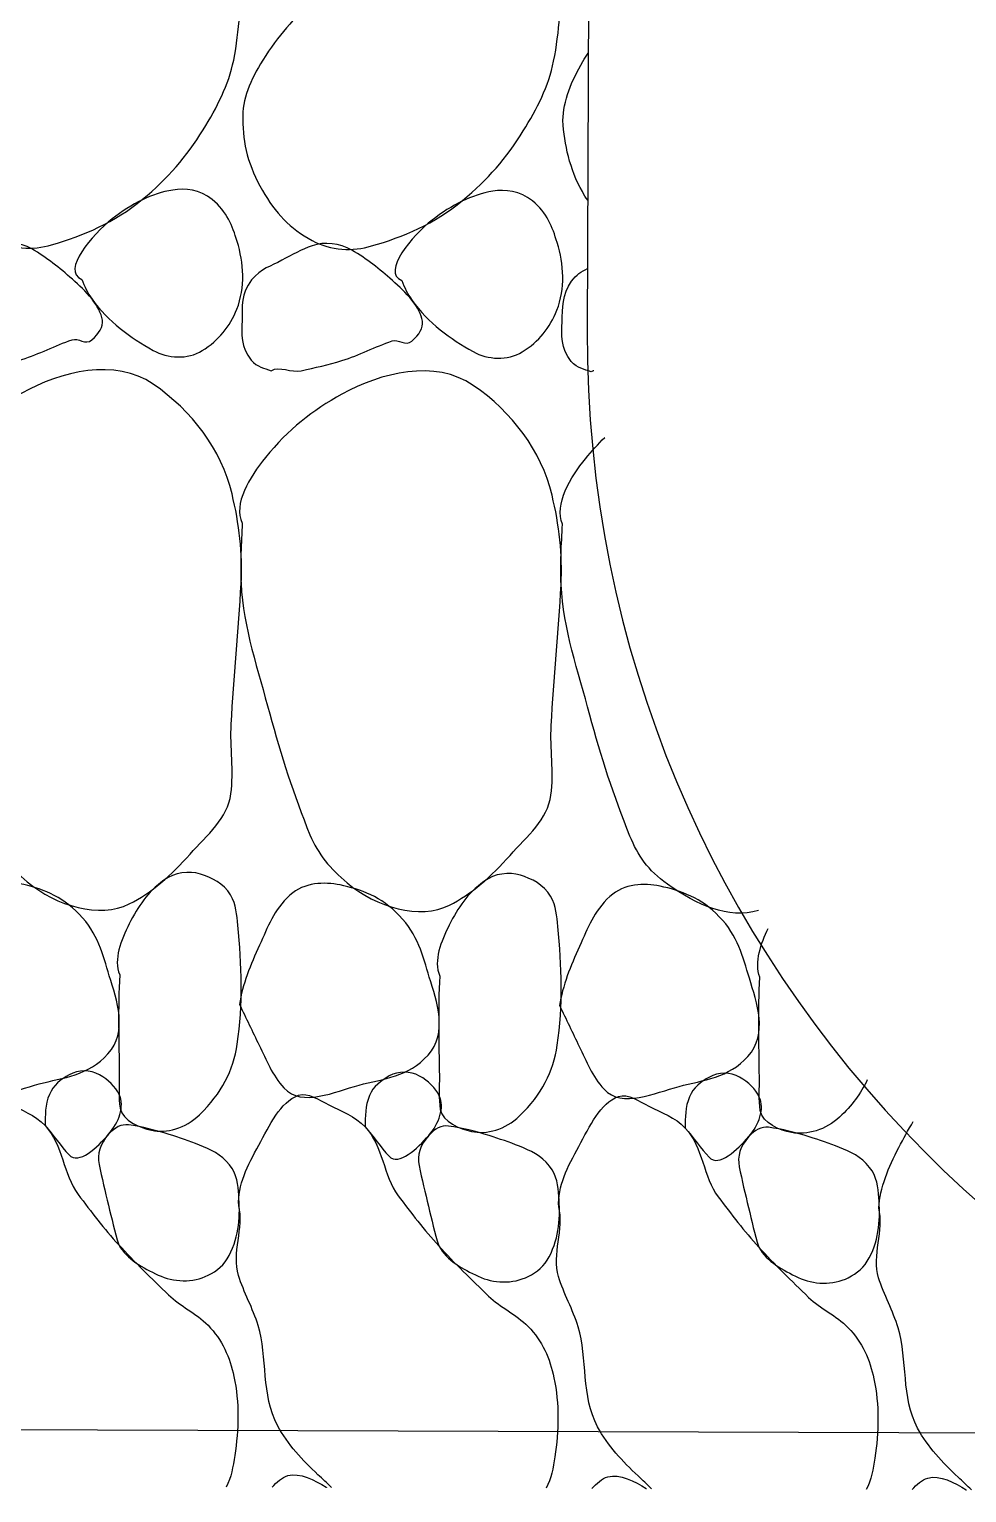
# Model space of a CAD drawing. Header units: feet. Extents: x -406 to 2003, y 7035 to 10885.
# Drawn here: x 651.88 to 662.08, y 8277.43 to 8293.36 of the extents above; entities that cross this region are included whole.
import ezdxf

# ---------------------------------------------------------------- set-up
doc = ezdxf.new("R2010")
doc.units = ezdxf.units.FT
doc.header["$LTSCALE"] = 40
doc.header["$MEASUREMENT"] = 0
doc.layers.add('1', color=7, linetype='Continuous')
doc.layers.add('existing pavement', color=4, linetype='Continuous')

msp = doc.modelspace()

# ---------------------------------------------------------------- linework, layer by layer
at = {"layer": '1', "color": 4, "linetype": 'Continuous'}
msp.add_line((658.464, 8427.1, -4.663), (657.949, 8290.076, -4.663), dxfattribs=at)
msp.add_arc((670.549, 8290.029, -4.663), 12.6, 179.7844, 269.7844, dxfattribs=at)
for points, knots in [([(650.721, 8292.387, -4.663), (650.712, 8292.603, -4.663), (650.805, 8292.818, -4.663), (650.939, 8293.033, -4.663), (651.107, 8293.301, -4.663), (651.28, 8293.486, -4.663), (651.486, 8293.688, -4.663), (651.729, 8293.927, -4.663), (651.972, 8294.138, -4.663), (652.248, 8294.343, -4.663), (652.498, 8294.528, -4.663), (652.766, 8294.662, -4.663), (653.055, 8294.76, -4.663), (653.25, 8294.826, -4.663), (653.465, 8294.805, -4.663), (653.667, 8294.769, -4.663), (653.853, 8294.736, -4.663), (654.074, 8294.716, -4.663), (654.177, 8294.529, -4.663), (654.274, 8294.351, -4.663), (654.208, 8294.173, -4.663), (654.197, 8293.996, -4.663), (654.177, 8293.671, -4.663), (654.169, 8293.345, -4.663), (654.103, 8293.021, -4.663), (654.047, 8292.747, -4.663), (653.922, 8292.506, -4.663), (653.771, 8292.262, -4.663), (653.589, 8291.967, -4.663), (653.387, 8291.734, -4.663), (653.111, 8291.505, -4.663), (652.806, 8291.253, -4.663), (652.469, 8291.109, -4.663), (652.122, 8291.01, -4.663), (651.919, 8290.951, -4.663), (651.679, 8290.958, -4.663), (651.476, 8291.069, -4.663), (651.235, 8291.2, -4.663), (651.077, 8291.369, -4.663), (650.934, 8291.615, -4.663), (650.785, 8291.872, -4.663), (650.718, 8292.131, -4.663), (650.721, 8292.387, -4.663)], [0, 0, 0, 0, 0.060327, 0.060327, 0.060327, 0.135919, 0.135919, 0.135919, 0.224896, 0.224896, 0.224896, 0.305284, 0.305284, 0.305284, 0.359513, 0.359513, 0.359513, 0.409373, 0.409373, 0.409373, 0.456607, 0.456607, 0.456607, 0.543329, 0.543329, 0.543329, 0.616633, 0.616633, 0.616633, 0.70561, 0.70561, 0.70561, 0.803499, 0.803499, 0.803499, 0.860951, 0.860951, 0.860951, 0.929109, 0.929109, 0.929109, 1, 1, 1, 1]), ([(654.203, 8292.374, -4.663), (654.193, 8292.59, -4.663), (654.286, 8292.805, -4.663), (654.42, 8293.02, -4.663), (654.588, 8293.288, -4.663), (654.761, 8293.473, -4.663), (654.967, 8293.675, -4.663), (655.21, 8293.914, -4.663), (655.453, 8294.125, -4.663), (655.729, 8294.33, -4.663), (655.979, 8294.515, -4.663), (656.247, 8294.649, -4.663), (656.536, 8294.747, -4.663), (656.731, 8294.813, -4.663), (656.947, 8294.792, -4.663), (657.149, 8294.756, -4.663), (657.334, 8294.722, -4.663), (657.555, 8294.703, -4.663), (657.658, 8294.516, -4.663), (657.756, 8294.338, -4.663), (657.689, 8294.16, -4.663), (657.679, 8293.983, -4.663), (657.659, 8293.657, -4.663), (657.65, 8293.332, -4.663), (657.584, 8293.008, -4.663), (657.529, 8292.734, -4.663), (657.403, 8292.493, -4.663), (657.253, 8292.249, -4.663), (657.07, 8291.953, -4.663), (656.869, 8291.72, -4.663), (656.592, 8291.492, -4.663), (656.287, 8291.24, -4.663), (655.95, 8291.096, -4.663), (655.603, 8290.997, -4.663), (655.4, 8290.938, -4.663), (655.16, 8290.945, -4.663), (654.957, 8291.056, -4.663), (654.716, 8291.187, -4.663), (654.558, 8291.356, -4.663), (654.415, 8291.602, -4.663), (654.266, 8291.858, -4.663), (654.199, 8292.118, -4.663), (654.203, 8292.374, -4.663)], [0, 0, 0, 0, 0.060327, 0.060327, 0.060327, 0.135919, 0.135919, 0.135919, 0.224896, 0.224896, 0.224896, 0.305284, 0.305284, 0.305284, 0.359513, 0.359513, 0.359513, 0.409373, 0.409373, 0.409373, 0.456607, 0.456607, 0.456607, 0.543329, 0.543329, 0.543329, 0.616633, 0.616633, 0.616633, 0.70561, 0.70561, 0.70561, 0.803499, 0.803499, 0.803499, 0.860951, 0.860951, 0.860951, 0.929109, 0.929109, 0.929109, 1, 1, 1, 1]), ([(657.684, 8292.361, -4.663), (657.687, 8292.577, -4.663), (657.779, 8292.795, -4.663), (657.902, 8293.006, -4.663), (657.921, 8293.04, -4.663), (657.94, 8293.067, -4.663), (657.96, 8293.096, -4.663)], [0, 0, 0, 0, 0.864136, 0.864136, 0.864136, 1, 1, 1, 1]), ([(657.954, 8291.496, -4.663), (657.934, 8291.526, -4.663), (657.915, 8291.555, -4.663), (657.896, 8291.589, -4.663), (657.759, 8291.833, -4.663), (657.7, 8292.105, -4.663), (657.684, 8292.361, -4.663)], [0, 0, 0, 0, 0.120586, 0.120586, 0.120586, 1, 1, 1, 1]), ([(652.45, 8290.634, -4.663), (652.226, 8290.73, -4.663), (652.565, 8291.122, -4.663), (652.781, 8291.291, -4.663), (652.995, 8291.458, -4.663), (653.212, 8291.569, -4.663), (653.44, 8291.606, -4.663), (653.578, 8291.628, -4.663), (653.735, 8291.613, -4.663), (653.87, 8291.502, -4.663), (654.031, 8291.37, -4.663), (654.089, 8291.217, -4.663), (654.141, 8291.047, -4.663), (654.213, 8290.811, -4.663), (654.231, 8290.547, -4.663), (654.138, 8290.31, -4.663), (654.064, 8290.122, -4.663), (653.94, 8289.969, -4.663), (653.762, 8289.858, -4.663), (653.601, 8289.758, -4.663), (653.384, 8289.774, -4.663), (653.229, 8289.86, -4.663), (652.976, 8290.002, -4.663), (652.741, 8290.17, -4.663), (652.562, 8290.418, -4.663), (652.512, 8290.488, -4.663), (652.481, 8290.557, -4.663), (652.45, 8290.634, -4.663)], [0, 0, 0, 0, 0.135954, 0.135954, 0.135954, 0.270983, 0.270983, 0.270983, 0.352857, 0.352857, 0.352857, 0.450656, 0.450656, 0.450656, 0.586933, 0.586933, 0.586933, 0.695652, 0.695652, 0.695652, 0.79419, 0.79419, 0.79419, 0.954985, 0.954985, 0.954985, 1, 1, 1, 1]), ([(655.931, 8290.621, -4.663), (655.708, 8290.716, -4.663), (656.046, 8291.109, -4.663), (656.262, 8291.278, -4.663), (656.477, 8291.445, -4.663), (656.693, 8291.556, -4.663), (656.921, 8291.593, -4.663), (657.06, 8291.615, -4.663), (657.217, 8291.6, -4.663), (657.352, 8291.489, -4.663), (657.513, 8291.357, -4.663), (657.57, 8291.204, -4.663), (657.622, 8291.034, -4.663), (657.695, 8290.798, -4.663), (657.712, 8290.534, -4.663), (657.619, 8290.297, -4.663), (657.546, 8290.109, -4.663), (657.421, 8289.956, -4.663), (657.243, 8289.845, -4.663), (657.083, 8289.745, -4.663), (656.865, 8289.76, -4.663), (656.71, 8289.847, -4.663), (656.458, 8289.988, -4.663), (656.222, 8290.157, -4.663), (656.044, 8290.405, -4.663), (655.994, 8290.475, -4.663), (655.962, 8290.544, -4.663), (655.931, 8290.621, -4.663)], [0, 0, 0, 0, 0.135954, 0.135954, 0.135954, 0.270983, 0.270983, 0.270983, 0.352857, 0.352857, 0.352857, 0.450656, 0.450656, 0.450656, 0.586933, 0.586933, 0.586933, 0.695652, 0.695652, 0.695652, 0.79419, 0.79419, 0.79419, 0.954985, 0.954985, 0.954985, 1, 1, 1, 1]), ([(651.028, 8289.653, -4.663), (650.953, 8289.684, -4.663), (650.88, 8289.689, -4.663), (650.813, 8289.767, -4.663), (650.692, 8289.91, -4.663), (650.712, 8290.055, -4.663), (650.713, 8290.198, -4.663), (650.714, 8290.346, -4.663), (650.701, 8290.494, -4.663), (650.817, 8290.64, -4.663), (650.917, 8290.767, -4.663), (651.029, 8290.79, -4.663), (651.146, 8290.855, -4.663), (651.255, 8290.915, -4.663), (651.363, 8290.972, -4.663), (651.476, 8291.012, -4.663), (651.609, 8291.06, -4.663), (651.777, 8291.04, -4.663), (651.907, 8290.965, -4.663), (652.071, 8290.87, -4.663), (652.208, 8290.759, -4.663), (652.348, 8290.635, -4.663), (652.425, 8290.566, -4.663), (652.493, 8290.508, -4.663), (652.562, 8290.418, -4.663), (652.62, 8290.344, -4.663), (652.662, 8290.267, -4.663), (652.675, 8290.191, -4.663), (652.686, 8290.119, -4.663), (652.639, 8290.046, -4.663), (652.561, 8289.976, -4.663), (652.491, 8289.914, -4.663), (652.412, 8290, -4.663), (652.345, 8289.977, -4.663), (652.162, 8289.914, -4.663), (651.987, 8289.821, -4.663), (651.8, 8289.763, -4.663), (651.654, 8289.719, -4.663), (651.505, 8289.684, -4.663), (651.357, 8289.652, -4.663), (651.251, 8289.628, -4.663), (651.12, 8289.709, -4.663), (651.028, 8289.653, -4.663)], [0, 0, 0, 0, 0.046192, 0.046192, 0.046192, 0.130206, 0.130206, 0.130206, 0.216316, 0.216316, 0.216316, 0.290904, 0.290904, 0.290904, 0.360184, 0.360184, 0.360184, 0.442388, 0.442388, 0.442388, 0.546946, 0.546946, 0.546946, 0.604754, 0.604754, 0.604754, 0.652861, 0.652861, 0.652861, 0.699053, 0.699053, 0.699053, 0.739929, 0.739929, 0.739929, 0.850992, 0.850992, 0.850992, 0.93761, 0.93761, 0.93761, 1, 1, 1, 1]), ([(654.51, 8289.64, -4.663), (654.434, 8289.671, -4.663), (654.361, 8289.675, -4.663), (654.295, 8289.754, -4.663), (654.174, 8289.897, -4.663), (654.193, 8290.042, -4.663), (654.194, 8290.185, -4.663), (654.196, 8290.333, -4.663), (654.182, 8290.481, -4.663), (654.298, 8290.627, -4.663), (654.398, 8290.754, -4.663), (654.511, 8290.777, -4.663), (654.628, 8290.841, -4.663), (654.736, 8290.902, -4.663), (654.844, 8290.959, -4.663), (654.957, 8290.999, -4.663), (655.091, 8291.047, -4.663), (655.258, 8291.027, -4.663), (655.388, 8290.952, -4.663), (655.553, 8290.857, -4.663), (655.689, 8290.746, -4.663), (655.829, 8290.622, -4.663), (655.906, 8290.552, -4.663), (655.975, 8290.495, -4.663), (656.044, 8290.405, -4.663), (656.101, 8290.331, -4.663), (656.144, 8290.254, -4.663), (656.156, 8290.178, -4.663), (656.168, 8290.106, -4.663), (656.12, 8290.033, -4.663), (656.042, 8289.963, -4.663), (655.973, 8289.901, -4.663), (655.894, 8289.987, -4.663), (655.826, 8289.964, -4.663), (655.644, 8289.901, -4.663), (655.468, 8289.808, -4.663), (655.281, 8289.75, -4.663), (655.136, 8289.706, -4.663), (654.986, 8289.671, -4.663), (654.839, 8289.639, -4.663), (654.732, 8289.615, -4.663), (654.601, 8289.696, -4.663), (654.51, 8289.64, -4.663)], [0, 0, 0, 0, 0.046192, 0.046192, 0.046192, 0.130206, 0.130206, 0.130206, 0.216316, 0.216316, 0.216316, 0.290904, 0.290904, 0.290904, 0.360184, 0.360184, 0.360184, 0.442388, 0.442388, 0.442388, 0.546946, 0.546946, 0.546946, 0.604754, 0.604754, 0.604754, 0.652861, 0.652861, 0.652861, 0.699053, 0.699053, 0.699053, 0.739929, 0.739929, 0.739929, 0.850992, 0.850992, 0.850992, 0.93761, 0.93761, 0.93761, 1, 1, 1, 1]), ([(657.991, 8289.627, -4.663), (657.916, 8289.658, -4.663), (657.843, 8289.662, -4.663), (657.776, 8289.741, -4.663), (657.655, 8289.884, -4.663), (657.673, 8290.029, -4.663), (657.676, 8290.172, -4.663), (657.679, 8290.32, -4.663), (657.677, 8290.468, -4.663), (657.779, 8290.614, -4.663), (657.829, 8290.685, -4.663), (657.886, 8290.717, -4.663), (657.951, 8290.752, -4.663)], [0, 0, 0, 0, 0.179003, 0.179003, 0.179003, 0.504572, 0.504572, 0.504572, 0.83826, 0.83826, 0.83826, 1, 1, 1, 1]), ([(650.716, 8287.995, -4.663), (650.613, 8288.2, -4.663), (650.794, 8288.492, -4.663), (650.968, 8288.708, -4.663), (651.216, 8289.016, -4.663), (651.479, 8289.22, -4.663), (651.799, 8289.397, -4.663), (652.222, 8289.632, -4.663), (652.816, 8289.779, -4.663), (653.228, 8289.494, -4.663), (653.65, 8289.201, -4.663), (653.967, 8288.787, -4.663), (654.085, 8288.3, -4.663), (654.164, 8287.974, -4.663), (654.2, 8287.65, -4.663), (654.184, 8287.324, -4.663), (654.158, 8286.814, -4.663), (654.104, 8286.304, -4.663), (654.076, 8285.793, -4.663), (654.062, 8285.541, -4.663), (654.107, 8285.286, -4.663), (654.073, 8285.034, -4.663), (654.037, 8284.77, -4.663), (653.817, 8284.588, -4.663), (653.628, 8284.378, -4.663), (653.424, 8284.151, -4.663), (653.21, 8283.956, -4.663), (652.968, 8283.836, -4.663), (652.647, 8283.676, -4.663), (652.171, 8283.813, -4.663), (651.858, 8284.078, -4.663), (651.675, 8284.232, -4.663), (651.535, 8284.393, -4.663), (651.452, 8284.601, -4.663), (651.276, 8285.037, -4.663), (651.134, 8285.468, -4.663), (651.014, 8285.918, -4.663), (650.889, 8286.39, -4.663), (650.726, 8286.853, -4.663), (650.702, 8287.337, -4.663), (650.691, 8287.556, -4.663), (650.706, 8287.776, -4.663), (650.716, 8287.995, -4.663)], [0, 0, 0, 0, 0.050597, 0.050597, 0.050597, 0.122728, 0.122728, 0.122728, 0.218507, 0.218507, 0.218507, 0.316787, 0.316787, 0.316787, 0.38235, 0.38235, 0.38235, 0.484937, 0.484937, 0.484937, 0.535738, 0.535738, 0.535738, 0.588733, 0.588733, 0.588733, 0.645816, 0.645816, 0.645816, 0.721809, 0.721809, 0.721809, 0.766098, 0.766098, 0.766098, 0.85889, 0.85889, 0.85889, 0.956017, 0.956017, 0.956017, 1, 1, 1, 1]), ([(654.197, 8287.982, -4.663), (654.095, 8288.187, -4.663), (654.275, 8288.479, -4.663), (654.449, 8288.695, -4.663), (654.698, 8289.003, -4.663), (654.961, 8289.207, -4.663), (655.28, 8289.384, -4.663), (655.704, 8289.619, -4.663), (656.297, 8289.766, -4.663), (656.709, 8289.48, -4.663), (657.132, 8289.188, -4.663), (657.448, 8288.774, -4.663), (657.566, 8288.286, -4.663), (657.645, 8287.961, -4.663), (657.681, 8287.637, -4.663), (657.665, 8287.311, -4.663), (657.639, 8286.801, -4.663), (657.585, 8286.291, -4.663), (657.557, 8285.78, -4.663), (657.543, 8285.528, -4.663), (657.589, 8285.273, -4.663), (657.554, 8285.021, -4.663), (657.518, 8284.757, -4.663), (657.299, 8284.575, -4.663), (657.109, 8284.365, -4.663), (656.906, 8284.138, -4.663), (656.691, 8283.943, -4.663), (656.45, 8283.823, -4.663), (656.128, 8283.662, -4.663), (655.652, 8283.8, -4.663), (655.339, 8284.065, -4.663), (655.157, 8284.219, -4.663), (655.017, 8284.38, -4.663), (654.933, 8284.588, -4.663), (654.757, 8285.024, -4.663), (654.616, 8285.455, -4.663), (654.496, 8285.905, -4.663), (654.37, 8286.376, -4.663), (654.207, 8286.84, -4.663), (654.184, 8287.324, -4.663), (654.173, 8287.543, -4.663), (654.187, 8287.763, -4.663), (654.197, 8287.982, -4.663)], [0, 0, 0, 0, 0.050597, 0.050597, 0.050597, 0.122728, 0.122728, 0.122728, 0.218507, 0.218507, 0.218507, 0.316787, 0.316787, 0.316787, 0.38235, 0.38235, 0.38235, 0.484937, 0.484937, 0.484937, 0.535738, 0.535738, 0.535738, 0.588733, 0.588733, 0.588733, 0.645816, 0.645816, 0.645816, 0.721809, 0.721809, 0.721809, 0.766098, 0.766098, 0.766098, 0.85889, 0.85889, 0.85889, 0.956017, 0.956017, 0.956017, 1, 1, 1, 1]), ([(657.679, 8287.969, -4.663), (657.59, 8288.18, -4.663), (657.765, 8288.487, -4.663), (657.931, 8288.682, -4.663), (657.999, 8288.763, -4.663), (658.066, 8288.841, -4.663), (658.14, 8288.914, -4.663)], [0, 0, 0, 0, 0.707559, 0.707559, 0.707559, 1, 1, 1, 1]), ([(659.812, 8283.765, -4.663), (659.481, 8283.672, -4.663), (659.15, 8283.82, -4.663), (658.821, 8284.052, -4.663), (658.609, 8284.201, -4.663), (658.499, 8284.367, -4.663), (658.414, 8284.575, -4.663), (658.238, 8285.01, -4.663), (658.097, 8285.442, -4.663), (657.977, 8285.892, -4.663), (657.852, 8286.363, -4.663), (657.689, 8286.827, -4.663), (657.665, 8287.311, -4.663), (657.654, 8287.53, -4.663), (657.669, 8287.75, -4.663), (657.679, 8287.969, -4.663)], [0, 0, 0, 0, 0.198803, 0.198803, 0.198803, 0.326358, 0.326358, 0.326358, 0.5936, 0.5936, 0.5936, 0.873327, 0.873327, 0.873327, 1, 1, 1, 1]), ([(652.863, 8283.065, -4.663), (652.792, 8283.233, -4.663), (652.879, 8283.442, -4.663), (652.968, 8283.62, -4.663), (653.063, 8283.812, -4.663), (653.164, 8283.963, -4.663), (653.344, 8284.095, -4.663), (653.463, 8284.183, -4.663), (653.617, 8284.199, -4.663), (653.741, 8284.162, -4.663), (653.863, 8284.125, -4.663), (653.992, 8284.061, -4.663), (654.069, 8283.934, -4.663), (654.134, 8283.826, -4.663), (654.136, 8283.717, -4.663), (654.147, 8283.605, -4.663), (654.19, 8283.176, -4.663), (654.21, 8282.74, -4.663), (654.142, 8282.312, -4.663), (654.096, 8282.023, -4.663), (653.977, 8281.779, -4.663), (653.731, 8281.542, -4.663), (653.576, 8281.393, -4.663), (653.373, 8281.337, -4.663), (653.209, 8281.374, -4.663), (653.084, 8281.402, -4.663), (652.894, 8281.475, -4.663), (652.869, 8281.614, -4.663), (652.848, 8281.735, -4.663), (652.861, 8281.855, -4.663), (652.859, 8281.976, -4.663), (652.854, 8282.339, -4.663), (652.843, 8282.702, -4.663), (652.863, 8283.065, -4.663)], [0, 0, 0, 0, 0.081972, 0.081972, 0.081972, 0.169857, 0.169857, 0.169857, 0.228285, 0.228285, 0.228285, 0.286248, 0.286248, 0.286248, 0.335334, 0.335334, 0.335334, 0.522907, 0.522907, 0.522907, 0.649504, 0.649504, 0.649504, 0.729114, 0.729114, 0.729114, 0.789367, 0.789367, 0.789367, 0.842044, 0.842044, 0.842044, 1, 1, 1, 1]), ([(656.345, 8283.052, -4.663), (656.273, 8283.22, -4.663), (656.36, 8283.429, -4.663), (656.449, 8283.607, -4.663), (656.544, 8283.799, -4.663), (656.645, 8283.95, -4.663), (656.825, 8284.082, -4.663), (656.944, 8284.17, -4.663), (657.098, 8284.186, -4.663), (657.222, 8284.149, -4.663), (657.345, 8284.111, -4.663), (657.473, 8284.048, -4.663), (657.55, 8283.921, -4.663), (657.615, 8283.812, -4.663), (657.617, 8283.704, -4.663), (657.628, 8283.591, -4.663), (657.671, 8283.163, -4.663), (657.691, 8282.727, -4.663), (657.623, 8282.299, -4.663), (657.578, 8282.01, -4.663), (657.459, 8281.766, -4.663), (657.212, 8281.529, -4.663), (657.057, 8281.38, -4.663), (656.855, 8281.324, -4.663), (656.69, 8281.361, -4.663), (656.565, 8281.389, -4.663), (656.375, 8281.462, -4.663), (656.351, 8281.6, -4.663), (656.329, 8281.721, -4.663), (656.342, 8281.842, -4.663), (656.341, 8281.963, -4.663), (656.336, 8282.326, -4.663), (656.324, 8282.689, -4.663), (656.345, 8283.052, -4.663)], [0, 0, 0, 0, 0.081972, 0.081972, 0.081972, 0.169857, 0.169857, 0.169857, 0.228285, 0.228285, 0.228285, 0.286248, 0.286248, 0.286248, 0.335334, 0.335334, 0.335334, 0.522907, 0.522907, 0.522907, 0.649504, 0.649504, 0.649504, 0.729114, 0.729114, 0.729114, 0.789367, 0.789367, 0.789367, 0.842044, 0.842044, 0.842044, 1, 1, 1, 1]), ([(650.685, 8282.756, -4.663), (650.717, 8282.973, -4.663), (650.806, 8283.187, -4.663), (650.903, 8283.401, -4.663), (650.994, 8283.601, -4.663), (651.055, 8283.781, -4.663), (651.234, 8283.944, -4.663), (651.39, 8284.087, -4.663), (651.605, 8284.091, -4.663), (651.778, 8284.056, -4.663), (652.004, 8284.01, -4.663), (652.226, 8283.928, -4.663), (652.424, 8283.724, -4.663), (652.626, 8283.516, -4.663), (652.679, 8283.288, -4.663), (652.75, 8283.054, -4.663), (652.831, 8282.787, -4.663), (652.956, 8282.449, -4.663), (652.735, 8282.204, -4.663), (652.523, 8281.968, -4.663), (652.25, 8281.947, -4.663), (651.986, 8281.878, -4.663), (651.721, 8281.808, -4.663), (651.366, 8281.633, -4.663), (651.169, 8281.847, -4.663), (651.039, 8281.987, -4.663), (650.977, 8282.151, -4.663), (650.899, 8282.313, -4.663), (650.827, 8282.46, -4.663), (650.758, 8282.609, -4.663), (650.685, 8282.756, -4.663)], [0, 0, 0, 0, 0.099321, 0.099321, 0.099321, 0.192025, 0.192025, 0.192025, 0.273076, 0.273076, 0.273076, 0.378794, 0.378794, 0.378794, 0.48747, 0.48747, 0.48747, 0.61146, 0.61146, 0.61146, 0.73063, 0.73063, 0.73063, 0.849753, 0.849753, 0.849753, 0.928287, 0.928287, 0.928287, 1, 1, 1, 1]), ([(654.166, 8282.743, -4.663), (654.198, 8282.96, -4.663), (654.287, 8283.174, -4.663), (654.384, 8283.388, -4.663), (654.475, 8283.588, -4.663), (654.537, 8283.768, -4.663), (654.715, 8283.931, -4.663), (654.871, 8284.074, -4.663), (655.087, 8284.078, -4.663), (655.26, 8284.043, -4.663), (655.486, 8283.997, -4.663), (655.708, 8283.915, -4.663), (655.905, 8283.711, -4.663), (656.108, 8283.502, -4.663), (656.16, 8283.275, -4.663), (656.231, 8283.041, -4.663), (656.312, 8282.774, -4.663), (656.437, 8282.436, -4.663), (656.217, 8282.191, -4.663), (656.005, 8281.955, -4.663), (655.732, 8281.934, -4.663), (655.467, 8281.865, -4.663), (655.203, 8281.795, -4.663), (654.847, 8281.62, -4.663), (654.65, 8281.834, -4.663), (654.521, 8281.974, -4.663), (654.459, 8282.138, -4.663), (654.38, 8282.3, -4.663), (654.308, 8282.447, -4.663), (654.239, 8282.596, -4.663), (654.166, 8282.743, -4.663)], [0, 0, 0, 0, 0.099321, 0.099321, 0.099321, 0.192025, 0.192025, 0.192025, 0.273076, 0.273076, 0.273076, 0.378794, 0.378794, 0.378794, 0.48747, 0.48747, 0.48747, 0.61146, 0.61146, 0.61146, 0.73063, 0.73063, 0.73063, 0.849753, 0.849753, 0.849753, 0.928287, 0.928287, 0.928287, 1, 1, 1, 1]), ([(657.648, 8282.73, -4.663), (657.68, 8282.947, -4.663), (657.768, 8283.161, -4.663), (657.866, 8283.375, -4.663), (657.956, 8283.575, -4.663), (658.018, 8283.754, -4.663), (658.196, 8283.918, -4.663), (658.352, 8284.061, -4.663), (658.568, 8284.065, -4.663), (658.741, 8284.03, -4.663), (658.967, 8283.983, -4.663), (659.189, 8283.901, -4.663), (659.386, 8283.698, -4.663), (659.589, 8283.489, -4.663), (659.641, 8283.262, -4.663), (659.713, 8283.028, -4.663), (659.794, 8282.761, -4.663), (659.919, 8282.423, -4.663), (659.698, 8282.177, -4.663), (659.486, 8281.942, -4.663), (659.213, 8281.921, -4.663), (658.948, 8281.851, -4.663), (658.684, 8281.782, -4.663), (658.329, 8281.607, -4.663), (658.132, 8281.821, -4.663), (658.002, 8281.961, -4.663), (657.94, 8282.125, -4.663), (657.861, 8282.286, -4.663), (657.79, 8282.434, -4.663), (657.721, 8282.583, -4.663), (657.648, 8282.73, -4.663)], [0, 0, 0, 0, 0.099321, 0.099321, 0.099321, 0.192025, 0.192025, 0.192025, 0.273076, 0.273076, 0.273076, 0.378794, 0.378794, 0.378794, 0.48747, 0.48747, 0.48747, 0.61146, 0.61146, 0.61146, 0.73063, 0.73063, 0.73063, 0.849753, 0.849753, 0.849753, 0.928287, 0.928287, 0.928287, 1, 1, 1, 1]), ([(660.996, 8281.923, -4.663), (660.923, 8281.77, -4.663), (660.829, 8281.643, -4.663), (660.694, 8281.516, -4.663), (660.547, 8281.379, -4.663), (660.338, 8281.317, -4.663), (660.171, 8281.348, -4.663), (660.045, 8281.371, -4.663), (659.857, 8281.449, -4.663), (659.832, 8281.587, -4.663), (659.81, 8281.708, -4.663), (659.824, 8281.829, -4.663), (659.822, 8281.95, -4.663), (659.817, 8282.313, -4.663), (659.806, 8282.676, -4.663), (659.826, 8283.039, -4.663)], [0, 0, 0, 0, 0.17345, 0.17345, 0.17345, 0.361188, 0.361188, 0.361188, 0.503278, 0.503278, 0.503278, 0.627504, 0.627504, 0.627504, 1, 1, 1, 1]), ([(652.052, 8281.424, -4.663), (652.053, 8281.537, -4.663), (652.051, 8281.651, -4.663), (652.099, 8281.764, -4.663), (652.141, 8281.864, -4.663), (652.223, 8281.928, -4.663), (652.315, 8281.978, -4.663), (652.414, 8282.033, -4.663), (652.542, 8282.034, -4.663), (652.644, 8281.977, -4.663), (652.738, 8281.924, -4.663), (652.818, 8281.848, -4.663), (652.858, 8281.761, -4.663), (652.918, 8281.633, -4.663), (652.856, 8281.461, -4.663), (652.743, 8281.33, -4.663), (652.62, 8281.188, -4.663), (652.417, 8280.993, -4.663), (652.312, 8281.105, -4.663), (652.223, 8281.2, -4.663), (652.141, 8281.322, -4.663), (652.052, 8281.424, -4.663)], [0, 0, 0, 0, 0.13075, 0.13075, 0.13075, 0.246831, 0.246831, 0.246831, 0.372114, 0.372114, 0.372114, 0.488195, 0.488195, 0.488195, 0.657947, 0.657947, 0.657947, 0.84346, 0.84346, 0.84346, 1, 1, 1, 1]), ([(655.533, 8281.411, -4.663), (655.535, 8281.524, -4.663), (655.533, 8281.638, -4.663), (655.58, 8281.751, -4.663), (655.622, 8281.851, -4.663), (655.705, 8281.914, -4.663), (655.796, 8281.965, -4.663), (655.895, 8282.02, -4.663), (656.023, 8282.021, -4.663), (656.125, 8281.964, -4.663), (656.22, 8281.911, -4.663), (656.299, 8281.835, -4.663), (656.34, 8281.748, -4.663), (656.399, 8281.62, -4.663), (656.337, 8281.448, -4.663), (656.225, 8281.317, -4.663), (656.102, 8281.175, -4.663), (655.898, 8280.98, -4.663), (655.793, 8281.092, -4.663), (655.704, 8281.187, -4.663), (655.622, 8281.309, -4.663), (655.533, 8281.411, -4.663)], [0, 0, 0, 0, 0.13075, 0.13075, 0.13075, 0.246831, 0.246831, 0.246831, 0.372114, 0.372114, 0.372114, 0.488195, 0.488195, 0.488195, 0.657947, 0.657947, 0.657947, 0.84346, 0.84346, 0.84346, 1, 1, 1, 1]), ([(659.015, 8281.398, -4.663), (659.016, 8281.511, -4.663), (659.014, 8281.624, -4.663), (659.061, 8281.738, -4.663), (659.103, 8281.838, -4.663), (659.186, 8281.901, -4.663), (659.278, 8281.952, -4.663), (659.377, 8282.007, -4.663), (659.505, 8282.008, -4.663), (659.607, 8281.951, -4.663), (659.701, 8281.898, -4.663), (659.781, 8281.822, -4.663), (659.821, 8281.735, -4.663), (659.88, 8281.607, -4.663), (659.819, 8281.435, -4.663), (659.706, 8281.304, -4.663), (659.583, 8281.162, -4.663), (659.38, 8280.967, -4.663), (659.274, 8281.079, -4.663), (659.186, 8281.174, -4.663), (659.104, 8281.296, -4.663), (659.015, 8281.398, -4.663)], [0, 0, 0, 0, 0.13075, 0.13075, 0.13075, 0.246831, 0.246831, 0.246831, 0.372114, 0.372114, 0.372114, 0.488195, 0.488195, 0.488195, 0.657947, 0.657947, 0.657947, 0.84346, 0.84346, 0.84346, 1, 1, 1, 1]), ([(650.677, 8280.567, -4.663), (650.663, 8280.784, -4.663), (650.774, 8281.006, -4.663), (650.895, 8281.224, -4.663), (651.015, 8281.443, -4.663), (651.125, 8281.694, -4.663), (651.328, 8281.767, -4.663), (651.428, 8281.803, -4.663), (651.552, 8281.716, -4.663), (651.656, 8281.663, -4.663), (651.796, 8281.592, -4.663), (651.942, 8281.542, -4.663), (652.052, 8281.424, -4.663), (652.25, 8281.212, -4.663), (652.246, 8280.895, -4.663), (652.412, 8280.674, -4.663), (652.552, 8280.488, -4.663), (652.693, 8280.301, -4.663), (652.852, 8280.128, -4.663), (653.027, 8279.938, -4.663), (653.21, 8279.759, -4.663), (653.395, 8279.582, -4.663), (653.525, 8279.457, -4.663), (653.691, 8279.386, -4.663), (653.824, 8279.251, -4.663), (653.977, 8279.096, -4.663), (654.063, 8278.9, -4.663), (654.106, 8278.694, -4.663), (654.165, 8278.41, -4.663), (654.16, 8278.115, -4.663), (654.114, 8277.833, -4.663), (654.095, 8277.717, -4.663), (654.081, 8277.593, -4.663), (654.02, 8277.491, -4.663)], [0, 0, 0, 0, 0.100618, 0.100618, 0.100618, 0.201545, 0.201545, 0.201545, 0.251603, 0.251603, 0.251603, 0.318893, 0.318893, 0.318893, 0.439814, 0.439814, 0.439814, 0.541773, 0.541773, 0.541773, 0.653683, 0.653683, 0.653683, 0.732488, 0.732488, 0.732488, 0.823175, 0.823175, 0.823175, 0.948478, 0.948478, 0.948478, 1, 1, 1, 1]), ([(654.158, 8280.554, -4.663), (654.144, 8280.771, -4.663), (654.255, 8280.993, -4.663), (654.376, 8281.211, -4.663), (654.497, 8281.43, -4.663), (654.606, 8281.681, -4.663), (654.809, 8281.754, -4.663), (654.909, 8281.79, -4.663), (655.033, 8281.703, -4.663), (655.137, 8281.65, -4.663), (655.278, 8281.579, -4.663), (655.423, 8281.528, -4.663), (655.533, 8281.411, -4.663), (655.731, 8281.199, -4.663), (655.728, 8280.882, -4.663), (655.893, 8280.661, -4.663), (656.033, 8280.475, -4.663), (656.175, 8280.288, -4.663), (656.334, 8280.115, -4.663), (656.508, 8279.925, -4.663), (656.691, 8279.746, -4.663), (656.876, 8279.569, -4.663), (657.006, 8279.444, -4.663), (657.173, 8279.373, -4.663), (657.306, 8279.238, -4.663), (657.459, 8279.083, -4.663), (657.544, 8278.887, -4.663), (657.587, 8278.681, -4.663), (657.646, 8278.397, -4.663), (657.642, 8278.102, -4.663), (657.595, 8277.819, -4.663), (657.576, 8277.703, -4.663), (657.563, 8277.58, -4.663), (657.501, 8277.478, -4.663)], [0, 0, 0, 0, 0.100618, 0.100618, 0.100618, 0.201545, 0.201545, 0.201545, 0.251603, 0.251603, 0.251603, 0.318893, 0.318893, 0.318893, 0.439814, 0.439814, 0.439814, 0.541773, 0.541773, 0.541773, 0.653683, 0.653683, 0.653683, 0.732488, 0.732488, 0.732488, 0.823175, 0.823175, 0.823175, 0.948478, 0.948478, 0.948478, 1, 1, 1, 1]), ([(657.639, 8280.541, -4.663), (657.626, 8280.758, -4.663), (657.737, 8280.98, -4.663), (657.857, 8281.198, -4.663), (657.978, 8281.417, -4.663), (658.088, 8281.668, -4.663), (658.29, 8281.741, -4.663), (658.391, 8281.776, -4.663), (658.514, 8281.69, -4.663), (658.619, 8281.637, -4.663), (658.759, 8281.566, -4.663), (658.905, 8281.515, -4.663), (659.015, 8281.398, -4.663), (659.213, 8281.186, -4.663), (659.209, 8280.869, -4.663), (659.375, 8280.648, -4.663), (659.515, 8280.461, -4.663), (659.656, 8280.275, -4.663), (659.815, 8280.102, -4.663), (659.99, 8279.912, -4.663), (660.172, 8279.733, -4.663), (660.357, 8279.555, -4.663), (660.488, 8279.431, -4.663), (660.654, 8279.36, -4.663), (660.787, 8279.225, -4.663), (660.94, 8279.07, -4.663), (661.025, 8278.874, -4.663), (661.068, 8278.668, -4.663), (661.128, 8278.384, -4.663), (661.123, 8278.089, -4.663), (661.076, 8277.806, -4.663), (661.057, 8277.69, -4.663), (661.044, 8277.567, -4.663), (660.983, 8277.465, -4.663)], [0, 0, 0, 0, 0.100618, 0.100618, 0.100618, 0.201545, 0.201545, 0.201545, 0.251603, 0.251603, 0.251603, 0.318893, 0.318893, 0.318893, 0.439814, 0.439814, 0.439814, 0.541773, 0.541773, 0.541773, 0.653683, 0.653683, 0.653683, 0.732488, 0.732488, 0.732488, 0.823175, 0.823175, 0.823175, 0.948478, 0.948478, 0.948478, 1, 1, 1, 1]), ([(661.121, 8280.528, -4.663), (661.13, 8280.745, -4.663), (661.229, 8280.973, -4.663), (661.339, 8281.185, -4.663), (661.39, 8281.284, -4.663), (661.439, 8281.376, -4.663), (661.496, 8281.468, -4.663)], [0, 0, 0, 0, 0.681337, 0.681337, 0.681337, 1, 1, 1, 1]), ([(652.852, 8280.128, -4.663), (652.808, 8280.271, -4.663), (652.776, 8280.415, -4.663), (652.741, 8280.559, -4.663), (652.704, 8280.707, -4.663), (652.67, 8280.855, -4.663), (652.64, 8281.002, -4.663), (652.618, 8281.114, -4.663), (652.648, 8281.223, -4.663), (652.743, 8281.33, -4.663), (652.81, 8281.405, -4.663), (652.882, 8281.442, -4.663), (652.959, 8281.432, -4.663), (653.106, 8281.413, -4.663), (653.256, 8281.374, -4.663), (653.401, 8281.328, -4.663), (653.513, 8281.293, -4.663), (653.621, 8281.257, -4.663), (653.73, 8281.213, -4.663), (653.853, 8281.164, -4.663), (653.962, 8281.115, -4.663), (654.058, 8280.997, -4.663), (654.141, 8280.893, -4.663), (654.15, 8280.779, -4.663), (654.158, 8280.667, -4.663), (654.175, 8280.451, -4.663), (654.167, 8280.226, -4.663), (654.054, 8280.01, -4.663), (654.001, 8279.909, -4.663), (653.923, 8279.843, -4.663), (653.826, 8279.795, -4.663), (653.658, 8279.712, -4.663), (653.447, 8279.719, -4.663), (653.282, 8279.798, -4.663), (653.118, 8279.875, -4.663), (652.942, 8279.968, -4.663), (652.852, 8280.128, -4.663)], [0, 0, 0, 0, 0.087607, 0.087607, 0.087607, 0.176844, 0.176844, 0.176844, 0.244543, 0.244543, 0.244543, 0.291416, 0.291416, 0.291416, 0.380653, 0.380653, 0.380653, 0.449046, 0.449046, 0.449046, 0.526343, 0.526343, 0.526343, 0.594042, 0.594042, 0.594042, 0.724902, 0.724902, 0.724902, 0.786407, 0.786407, 0.786407, 0.893425, 0.893425, 0.893425, 1, 1, 1, 1]), ([(656.334, 8280.115, -4.663), (656.289, 8280.258, -4.663), (656.257, 8280.402, -4.663), (656.222, 8280.546, -4.663), (656.186, 8280.694, -4.663), (656.151, 8280.841, -4.663), (656.121, 8280.989, -4.663), (656.099, 8281.101, -4.663), (656.129, 8281.21, -4.663), (656.225, 8281.317, -4.663), (656.291, 8281.392, -4.663), (656.363, 8281.428, -4.663), (656.441, 8281.419, -4.663), (656.588, 8281.4, -4.663), (656.737, 8281.361, -4.663), (656.883, 8281.315, -4.663), (656.994, 8281.28, -4.663), (657.102, 8281.244, -4.663), (657.211, 8281.2, -4.663), (657.334, 8281.151, -4.663), (657.444, 8281.102, -4.663), (657.539, 8280.984, -4.663), (657.623, 8280.88, -4.663), (657.631, 8280.766, -4.663), (657.64, 8280.654, -4.663), (657.656, 8280.438, -4.663), (657.649, 8280.213, -4.663), (657.535, 8279.997, -4.663), (657.482, 8279.896, -4.663), (657.405, 8279.83, -4.663), (657.308, 8279.782, -4.663), (657.139, 8279.699, -4.663), (656.928, 8279.706, -4.663), (656.763, 8279.784, -4.663), (656.599, 8279.862, -4.663), (656.423, 8279.955, -4.663), (656.334, 8280.115, -4.663)], [0, 0, 0, 0, 0.087607, 0.087607, 0.087607, 0.176844, 0.176844, 0.176844, 0.244543, 0.244543, 0.244543, 0.291416, 0.291416, 0.291416, 0.380653, 0.380653, 0.380653, 0.449046, 0.449046, 0.449046, 0.526343, 0.526343, 0.526343, 0.594042, 0.594042, 0.594042, 0.724902, 0.724902, 0.724902, 0.786407, 0.786407, 0.786407, 0.893425, 0.893425, 0.893425, 1, 1, 1, 1]), ([(659.815, 8280.102, -4.663), (659.771, 8280.245, -4.663), (659.739, 8280.388, -4.663), (659.703, 8280.533, -4.663), (659.667, 8280.681, -4.663), (659.633, 8280.828, -4.663), (659.603, 8280.976, -4.663), (659.58, 8281.088, -4.663), (659.61, 8281.197, -4.663), (659.706, 8281.304, -4.663), (659.772, 8281.379, -4.663), (659.845, 8281.415, -4.663), (659.922, 8281.406, -4.663), (660.069, 8281.387, -4.663), (660.218, 8281.348, -4.663), (660.364, 8281.302, -4.663), (660.475, 8281.267, -4.663), (660.583, 8281.231, -4.663), (660.692, 8281.187, -4.663), (660.815, 8281.138, -4.663), (660.925, 8281.089, -4.663), (661.02, 8280.97, -4.663), (661.104, 8280.867, -4.663), (661.113, 8280.753, -4.663), (661.121, 8280.641, -4.663), (661.138, 8280.425, -4.663), (661.13, 8280.2, -4.663), (661.017, 8279.984, -4.663), (660.963, 8279.882, -4.663), (660.886, 8279.817, -4.663), (660.789, 8279.769, -4.663), (660.62, 8279.686, -4.663), (660.409, 8279.693, -4.663), (660.245, 8279.771, -4.663), (660.081, 8279.849, -4.663), (659.905, 8279.941, -4.663), (659.815, 8280.102, -4.663)], [0, 0, 0, 0, 0.087607, 0.087607, 0.087607, 0.176844, 0.176844, 0.176844, 0.244543, 0.244543, 0.244543, 0.291416, 0.291416, 0.291416, 0.380653, 0.380653, 0.380653, 0.449046, 0.449046, 0.449046, 0.526343, 0.526343, 0.526343, 0.594042, 0.594042, 0.594042, 0.724902, 0.724902, 0.724902, 0.786407, 0.786407, 0.786407, 0.893425, 0.893425, 0.893425, 1, 1, 1, 1]), ([(655.166, 8277.487, -4.663), (655.118, 8277.533, -4.663), (655.069, 8277.579, -4.663), (655.02, 8277.625, -4.663), (654.853, 8277.784, -4.663), (654.692, 8277.951, -4.663), (654.58, 8278.16, -4.663), (654.401, 8278.494, -4.663), (654.474, 8278.9, -4.663), (654.369, 8279.249, -4.663), (654.313, 8279.433, -4.663), (654.212, 8279.611, -4.663), (654.155, 8279.794, -4.663), (654.081, 8280.033, -4.663), (654.218, 8280.315, -4.663), (654.158, 8280.554, -4.663)], [0, 0, 0, 0, 0.060153, 0.060153, 0.060153, 0.266956, 0.266956, 0.266956, 0.598327, 0.598327, 0.598327, 0.773131, 0.773131, 0.773131, 1, 1, 1, 1]), ([(658.648, 8277.473, -4.663), (658.599, 8277.519, -4.663), (658.55, 8277.566, -4.663), (658.502, 8277.612, -4.663), (658.334, 8277.771, -4.663), (658.173, 8277.938, -4.663), (658.061, 8278.147, -4.663), (657.882, 8278.481, -4.663), (657.956, 8278.887, -4.663), (657.85, 8279.236, -4.663), (657.794, 8279.42, -4.663), (657.693, 8279.597, -4.663), (657.637, 8279.781, -4.663), (657.563, 8280.02, -4.663), (657.7, 8280.302, -4.663), (657.639, 8280.541, -4.663)], [0, 0, 0, 0, 0.060153, 0.060153, 0.060153, 0.266956, 0.266956, 0.266956, 0.598327, 0.598327, 0.598327, 0.773131, 0.773131, 0.773131, 1, 1, 1, 1]), ([(662.129, 8277.46, -4.663), (662.08, 8277.506, -4.663), (662.032, 8277.553, -4.663), (661.983, 8277.599, -4.663), (661.815, 8277.758, -4.663), (661.654, 8277.925, -4.663), (661.543, 8278.133, -4.663), (661.364, 8278.468, -4.663), (661.437, 8278.874, -4.663), (661.331, 8279.223, -4.663), (661.276, 8279.407, -4.663), (661.175, 8279.584, -4.663), (661.118, 8279.768, -4.663), (661.044, 8280.006, -4.663), (661.181, 8280.289, -4.663), (661.121, 8280.528, -4.663)], [0, 0, 0, 0, 0.060153, 0.060153, 0.060153, 0.266956, 0.266956, 0.266956, 0.598327, 0.598327, 0.598327, 0.773131, 0.773131, 0.773131, 1, 1, 1, 1]), ([(654.52, 8277.489, -4.663), (654.57, 8277.541, -4.663), (654.628, 8277.597, -4.663), (654.691, 8277.615, -4.663), (654.821, 8277.652, -4.663), (654.985, 8277.564, -4.663), (655.11, 8277.489, -4.663), (655.111, 8277.488, -4.663), (655.112, 8277.487, -4.663), (655.114, 8277.487, -4.663)], [0, 0, 0, 0, 0.325039, 0.325039, 0.325039, 0.994383, 0.994383, 0.994383, 1, 1, 1, 1]), ([(658.001, 8277.476, -4.663), (658.051, 8277.528, -4.663), (658.11, 8277.584, -4.663), (658.173, 8277.602, -4.663), (658.303, 8277.639, -4.663), (658.466, 8277.551, -4.663), (658.592, 8277.476, -4.663), (658.593, 8277.475, -4.663), (658.594, 8277.474, -4.663), (658.595, 8277.474, -4.663)], [0, 0, 0, 0, 0.325039, 0.325039, 0.325039, 0.994383, 0.994383, 0.994383, 1, 1, 1, 1]), ([(661.483, 8277.463, -4.663), (661.532, 8277.515, -4.663), (661.591, 8277.571, -4.663), (661.654, 8277.589, -4.663), (661.784, 8277.626, -4.663), (661.948, 8277.537, -4.663), (662.073, 8277.462, -4.663), (662.074, 8277.462, -4.663), (662.075, 8277.461, -4.663), (662.076, 8277.461, -4.663)], [0, 0, 0, 0, 0.325039, 0.325039, 0.325039, 0.994383, 0.994383, 0.994383, 1, 1, 1, 1])]:
    msp.add_open_spline(points, degree=3, knots=knots, dxfattribs=at)
for points in [[(658.021, 8289.64, -4.663), (658.01, 8289.637, -4.663), (657.999, 8289.633, -4.663), (657.991, 8289.627, -4.663)], [(659.826, 8283.039, -4.663), (659.767, 8283.203, -4.663), (659.839, 8283.408, -4.663), (659.918, 8283.57, -4.663)]]:
    msp.add_open_spline(points, degree=3, dxfattribs=at)
at = {"layer": 'existing pavement', "color": 7, "linetype": 'Continuous'}
msp.add_line((751.358, 8277.762, -6.84), (646.889, 8278.131, -5.13), dxfattribs=at)
msp.add_line((751.358, 8277.762, -6.84), (646.889, 8278.131, -5.13), dxfattribs=at)

doc.saveas('drawing.dxf')
